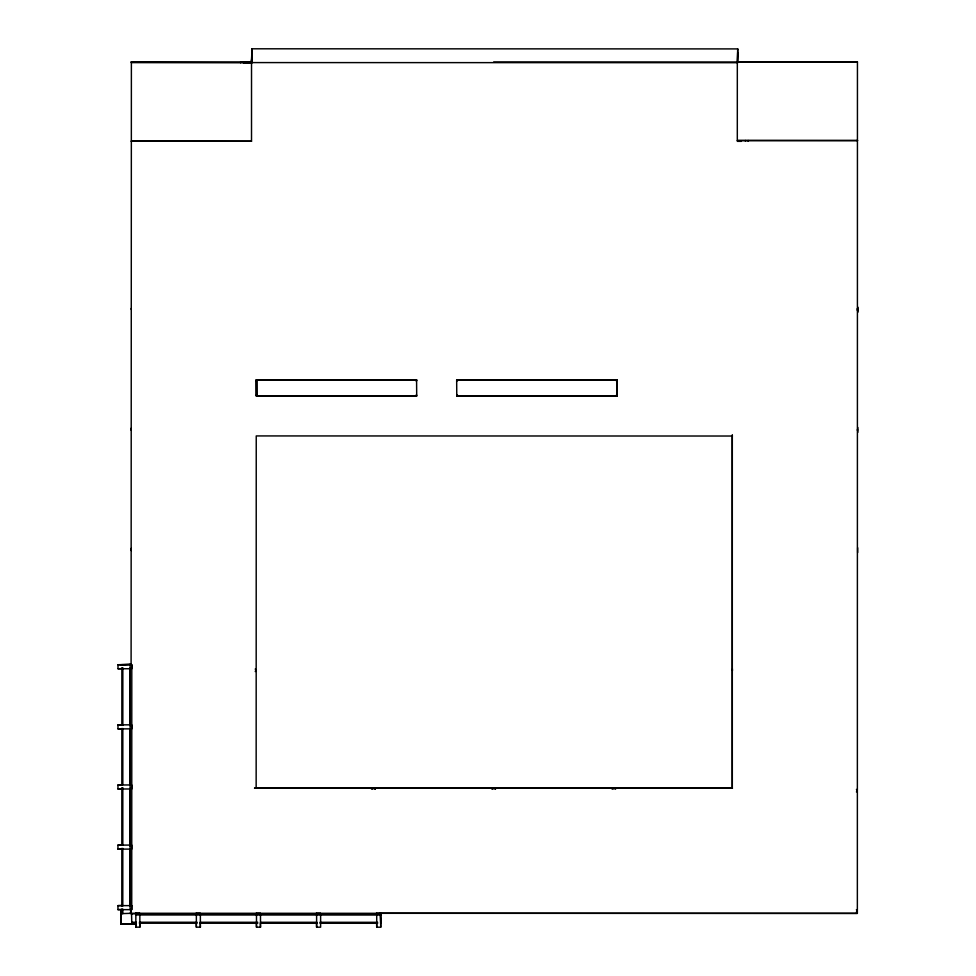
<?xml version="1.0" encoding="UTF-8"?>
<svg xmlns="http://www.w3.org/2000/svg" width="976" height="976" viewBox="0 0 976 976"><rect width="100%" height="100%" fill="white"/><g stroke="black" fill="none" stroke-linecap="round" stroke-linejoin="round"><path stroke-width="1.46" d="M131.723 905.618L131.736 909.644L117.95 909.632L117.95 905.63L122.073 905.484M117.962 845.106L131.736 845.082L131.748 849.108L117.962 849.108L117.962 845.106L122.085 844.96M117.974 784.985L131.748 784.96L131.76 788.986L117.974 788.986L117.974 784.985L122.098 784.838M117.986 724.851L131.76 724.839L131.784 728.865L117.986 728.865L117.986 724.851L122.122 724.704M117.998 664.741L131.797 664.729L131.797 668.743L117.998 668.743L118.011 664.729L131.138 664.351L120.621 664.717M120.878 923.882L134.908 923.955L121 924.016L120.878 910.242M121 924.016L121 910.376M122.793 909.059L122.793 913.621L121.817 913.609L121.817 909.059M121.817 906.021L121.829 848.351M121.829 845.314L121.841 787.644M121.841 784.606L121.854 728.45M121.854 725.412L121.866 667.743M122.793 906.033L122.805 848.351M122.805 845.314L122.817 787.644M122.817 784.606L122.83 728.45M122.83 725.412L122.842 667.743M130.125 849.205L130.137 905.63M130.125 846.155L130.137 788.218M130.137 785.168L130.15 728.755M130.15 725.705L130.162 667.767M130.137 909.632L130.186 664.741M121.817 913.609L130.662 913.341L130.662 908.79M131.065 908.693L131.065 913.268L857.355 913.402L857.44 61.915L737.185 61.878M131.101 665.046L131.382 61.769M131.736 909.644L131.797 664.741M139.849 913.365L139.849 927.151L135.835 927.151L135.847 913.365M200.373 913.377L200.373 927.163L196.359 927.163L196.371 913.377M243.402 62.757L243.402 61.915L243.341 62.757L251.759 62.757L240.621 62.757L240.621 61.915L251.527 61.927L251.906 51.423L251.918 62.586L737.722 62.696L737.71 48.898L737.405 61.61L737.685 52.753M737.722 48.91L251.918 48.8L251.527 61.927L131.162 61.781M131.248 141.227L251.515 141.264L251.527 59.792M251.93 62.598L251.918 48.8M256.151 788.23L256.237 435.93L732.427 436.028M256.249 395.853L256.261 379.823L416.581 379.847L416.703 396L256.249 395.853L416.691 395.988M256.371 395.975L256.261 379.823M260.494 913.39L260.494 927.176L256.493 927.176L256.493 913.39M320.616 913.402L320.616 927.188L316.614 927.188L316.614 913.402M380.738 913.414L380.738 927.2L376.724 927.2L376.712 913.39M380.359 915.427L380.262 913.219L380.359 915.427L380.347 913.292L376.346 913.304M416.435 380.762L416.447 379.957M456.768 396L456.67 379.859L617.1 379.993L617.113 396.036L456.768 395.988L617.1 396.024M616.991 395.914L616.856 379.993M857.55 140.544L737.307 140.52L737.319 62.013L493.661 61.976M745.469 141.337L745.469 140.495M748.189 141.337L748.189 140.495M857.672 552.575L857.672 547.768M857.855 432.331L857.855 427.512M858.05 312.076L858.05 307.269M131.528 914.805L131.528 913.829L380.433 913.878L380.713 923.284L380.713 922.308M136.359 923.235L131.797 923.235L131.809 922.247L136.359 922.247M380.433 914.866L380.433 913.878M131.223 308.453L131.296 309.526M857.453 309.575L857.392 309.075M131.357 141.105L251.515 141.264M117.998 668.743L122.134 668.597M117.986 728.865L122.11 728.718M117.974 788.986L122.098 788.84M117.962 849.108L122.085 848.961M117.95 909.632L122.073 909.486M135.444 913.255L139.458 913.255M195.981 913.268L199.982 913.268M256.102 913.28L260.104 913.28M316.224 913.292L320.226 913.292M737.075 62L857.44 61.915M737.307 140.507L857.538 140.532M737.307 141.337L741.394 141.337M256.359 379.92L416.703 379.969M456.768 379.957L617.113 380.006M256.359 380.725L257.164 380.725L257.164 395.158L256.359 395.158M415.886 380.762L416.691 380.762M456.768 380.762L457.573 380.762M616.307 380.786L617.1 380.799M415.886 395.182L416.691 395.195M456.768 395.195L457.573 395.195M616.295 395.219L617.1 395.219M254.529 788.144L732.476 788.23L254.59 788.205M117.95 905.63L131.736 905.63M380.847 913.219L857.331 913.365M135.835 914.963L380.738 915.024M139.397 922.247L197.067 922.259M200.104 922.271L257.774 922.283M260.812 922.283L316.968 922.296M320.006 922.296L377.675 922.308M139.385 923.235L197.067 923.247M200.104 923.247L257.774 923.259M260.812 923.259L316.968 923.272M320.006 923.272L377.675 923.284M131.162 62.623L240.621 62.757M129.735 664.436L130.711 664.436M121.866 664.705L122.842 664.705M129.686 913.341L130.662 913.341M380.359 913.304L380.738 927.2M376.59 922.784L376.724 927.2M316.468 922.771L316.614 927.188M260.348 922.759L260.494 927.176M256.346 922.759L256.493 927.176M200.226 922.747L200.373 927.163M196.225 922.747L196.359 927.163M139.702 922.747L139.849 927.151M135.688 922.735L135.835 927.151M131.528 913.829L131.797 923.235M251.893 52.667L251.893 53.643M251.613 60.536L251.613 61.512M857.392 429.416A1.94 1.94 0 0 1 857.392 430.428M491.831 789.059A2.001 2.001 0 0 1 495.344 789.059M492.782 789.12A2.001 2.001 0 0 1 495.527 789.133M856.44 789.377A2.001 2.001 0 0 1 856.44 791.926M856.416 909.62A2.001 2.001 0 0 1 856.416 912.17M371.527 789.145A2.001 2.001 0 0 1 375.162 789.145M372.539 789.108A2.001 2.001 0 0 1 375.284 789.108M255.236 669.024A2.001 2.001 0 0 1 255.236 671.573M131.284 550.647A2.001 2.001 0 0 1 131.284 548.28M857.306 308.611A1.94 1.94 0 0 1 857.294 310.563M612.086 789.072A2.001 2.001 0 0 1 615.6 789.072A2.001 2.001 0 0 0 613.123 789.059M131.248 430.294A2.001 2.001 0 0 1 131.248 428.147M732.5 670.536A2.001 2.001 0 0 1 732.5 669.06M732.256 435.064L732.293 788.291L732.317 435.113"/></g></svg>
